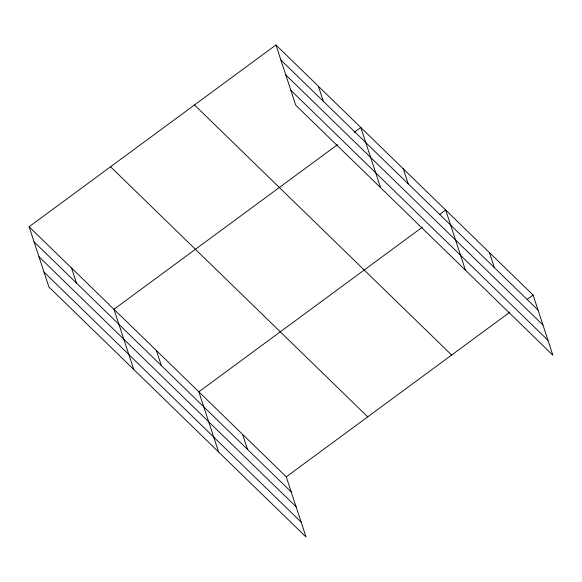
<?xml version="1.0" encoding="UTF-8"?>
<svg xmlns="http://www.w3.org/2000/svg" width="582" height="582" viewBox="0 0 582 582"><rect width="100%" height="100%" fill="white"/><g stroke="black" fill="none" stroke-linecap="round" stroke-linejoin="round"><path stroke-width="0.87" d="M29.1 226.754L286.271 476.833L306.059 537.026L48.888 286.948L29.1 226.754L275.941 44.974L533.112 295.052L552.9 355.246L295.729 105.167L275.941 44.974M337.538 144.642L113.963 309.282L133.751 369.468M354.263 132.325L360.811 127.502L380.599 187.688M422.401 227.169L198.833 391.81L218.621 451.996M439.854 214.314L445.674 210.029L465.462 270.215M286.271 476.833L509.839 312.192M527.292 299.337L533.112 295.052M280.895 60.033L538.059 310.111M285.791 74.925L542.955 325.003M290.833 90.275L548.004 340.346M194.483 104.964L451.654 355.042M110.558 166.772L367.729 416.85M34.054 241.814L291.218 491.892M38.95 256.706L296.114 506.784M43.992 272.049L301.163 522.127M489.389 252.544L494.344 267.596M403.239 168.765L408.193 183.825M318.376 86.238L323.33 101.297M242.548 434.325L247.503 449.377M156.398 350.546L161.352 365.605M71.535 268.018L76.482 283.078"/></g></svg>
